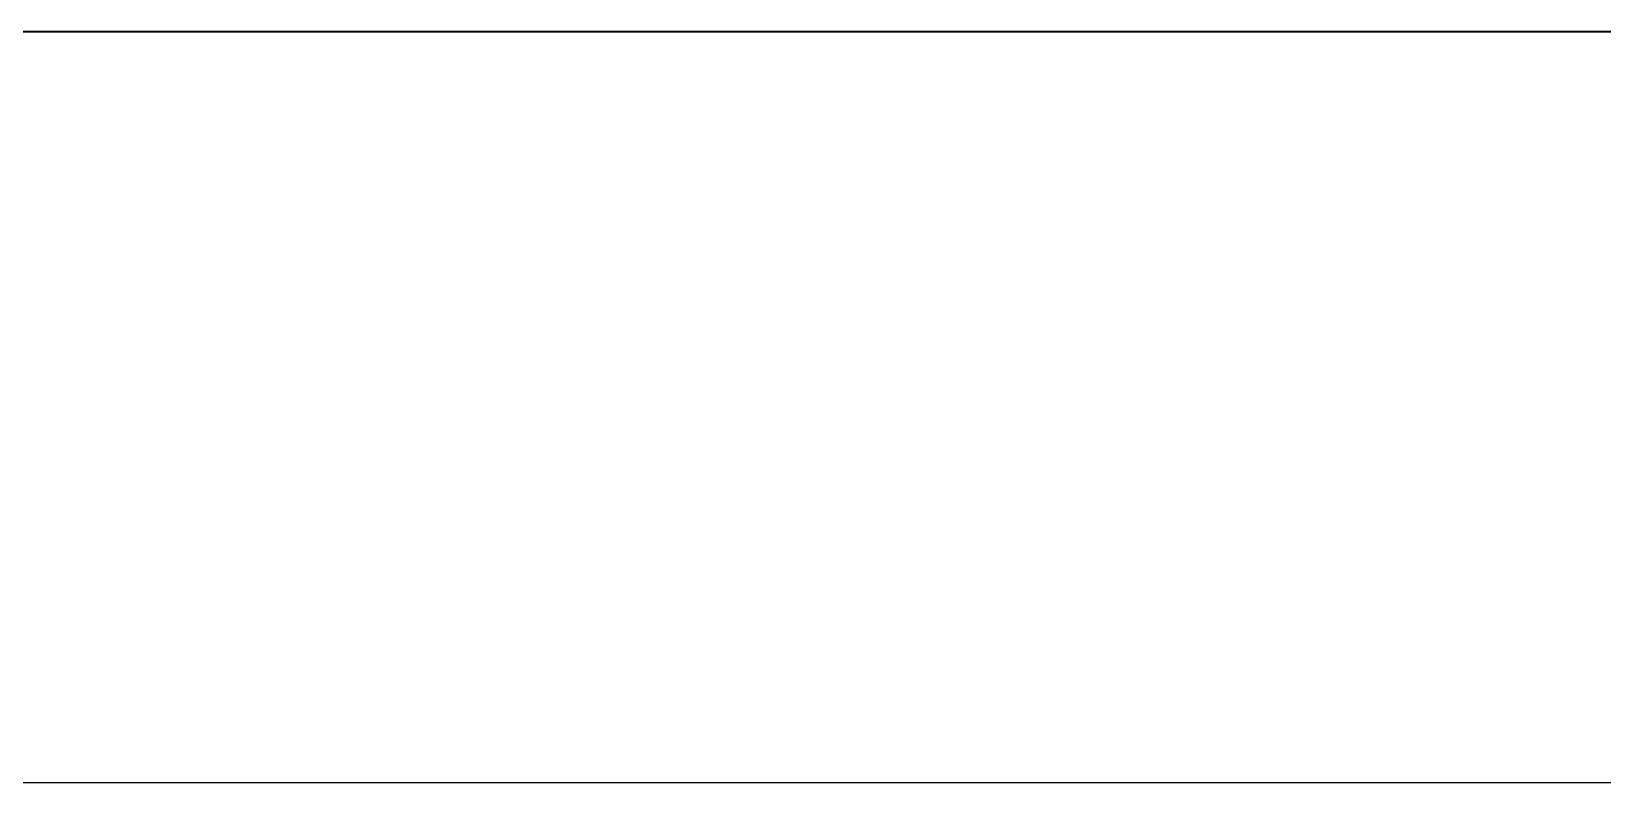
# Model space of a CAD drawing. Header units: centimetres. Extents: x 0.3 to 84.3, y 0.3 to 59.7.
# Drawn here: x 38.6884 to 38.7775, y 19.7314 to 19.774 of the extents above; entities that cross this region are included whole.
import ezdxf

# ---------------------------------------------------------------- set-up
doc = ezdxf.new("R2010")
doc.units = ezdxf.units.CM
for name, pattern in [('AUSGEZOGEN', [0]), ('PHANTOM', [63.50000000000001, 31.75, -6.35, 6.35, -6.35, 6.35, -6.35]), ('PUNKT', [6.35, 0, -6.35]), ('VERDECKT', [9.524999999999999, 6.35, -3.175])]:
    doc.linetypes.add(name, pattern=pattern)
for name, color, linetype, lineweight in [('Bodenplatte', 7, 'AUSGEZOGEN', 35), ('Decke', 7, 'AUSGEZOGEN', 35), ('Fenster', 7, 'AUSGEZOGEN', 35), ('Wand Beton bewehrt', 7, 'AUSGEZOGEN', 35)]:
    doc.layers.add(name, color=color, linetype=linetype, lineweight=lineweight)

msp = doc.modelspace()

# ---------------------------------------------------------------- linework, layer by layer
at = {"layer": 'Bodenplatte', "color": 92, "linetype": 'VERDECKT', "lineweight": 35, "true_color": 0x00c600}
msp.add_line((31.65999929904938, 19.77399946151478), (46.90999895818533, 19.77399946151478), dxfattribs=at)
at = {"layer": 'Decke', "color": 96, "linetype": 'PHANTOM', "lineweight": 35, "true_color": 0x006e00}
msp.add_line((31.65999929904933, 19.77399946151478), (46.90999895818533, 19.77399946151478), dxfattribs=at)
at = {"layer": 'Fenster', "color": 7, "linetype": 'AUSGEZOGEN', "lineweight": 25}
msp.add_line((38.68559914267545, 19.73139992094639), (41.60040093282271, 19.73139922686569), dxfattribs=at)
at = {"layer": 'Wand Beton bewehrt', "color": 180, "linetype": 'PUNKT', "lineweight": 25}
msp.add_line((38.60999914370478, 19.77399946151445), (44.73999900668862, 19.77399946151445), dxfattribs=at)

doc.saveas('drawing.dxf')
